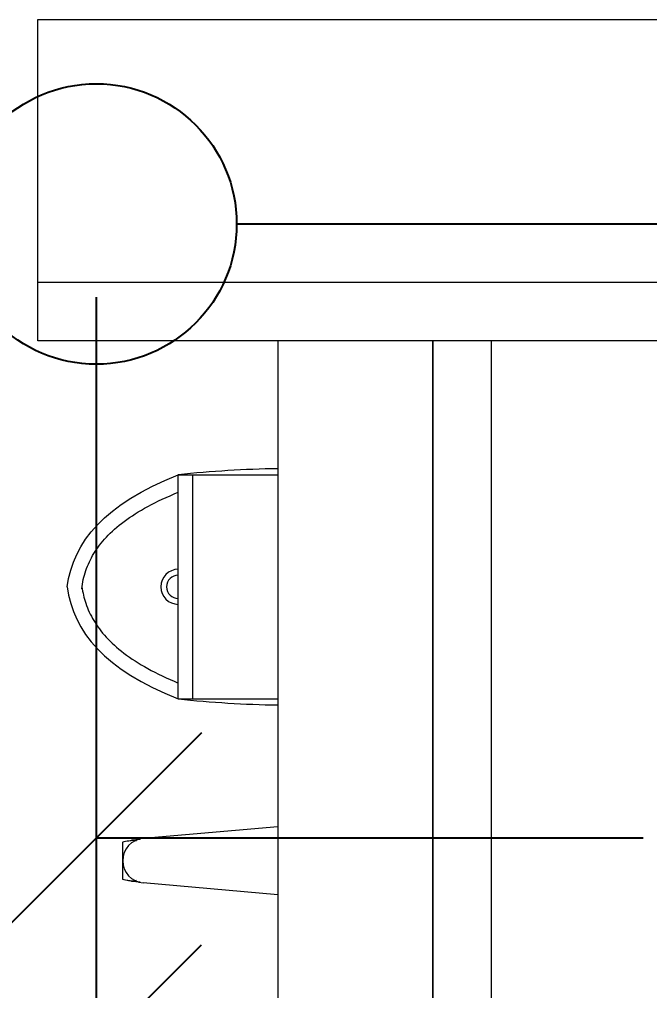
# Model space of a CAD drawing. Header units: millimetres. Extents: x -282761 to 137668, y -273845 to 94451.
# Drawn here: x -3686 to -2608, y -70762 to -69100 of the extents above; entities that cross this region are included whole.
import ezdxf

# ---------------------------------------------------------------- set-up
doc = ezdxf.new("R2010")
doc.units = ezdxf.units.MM
doc.layers.get('Defpoints').update_dxf_attribs({"color": 8})
for name, color, linetype, lineweight in [('BLK_2 - 1ST__2ND_STOREY_PLAN-archi clean_11 SEPT 2024$0$1599_DB_A_BLK2_HQ_R21- LINKVIEW_BLK2_1ST STOREY Toilet JOH$0$M-_SANIFIXR_E', 8, 'Continuous', 9), ('BLK_2 - 1ST__2ND_STOREY_PLAN-archi clean_11 SEPT 2024$0$1599_DB_A_BLK2_HQ_R21- LINKVIEW_BLK2_1ST STOREY Toilet JOH$0$S-_COLN----_E', 8, 'Continuous', 9), ('BLK_2 - 1ST__2ND_STOREY_PLAN-archi clean_11 SEPT 2024$0$_CATCHMENT_DRAIN', 8, 'Continuous', 0)]:
    doc.layers.add(name, color=color, linetype=linetype, lineweight=lineweight)
doc.layers.add('DIM', color=8, linetype='Continuous')
doc.layers.add('M-_SPRKPIEX_E-', color=1, linetype='Continuous')
doc.styles.get("Standard").update_dxf_attribs({"font": 'arial.ttf'})
doc.dimstyles.new('DIM 200', dxfattribs={"dimscale": 2000, "dimtxt": 0.18, "dimasz": 0.18, "dimexe": 0.18, "dimexo": 0.0625, "dimgap": 0.09, "dimtad": 0, "dimtih": 1, "dimtoh": 1, "dimdec": 0, "dimzin": 0, "dimdsep": 46, "dimtxsty": 'Standard', "dimblk": 'OBLIQUE', "dimcen": 0.09, "dimadec": 0, "dimazin": 0, "dimtfac": 1, "dimtdec": 0, "dimtofl": 0, "dimtmove": 0, "dimatfit": 3, "dimfxl": 1, "dimtolj": 1, "dimtzin": 0, "dimarcsym": 0})

# ---------------------------------------------------------------- blocks, each defined once
blk = doc.blocks.new('fire0101')
at = {"color": 0, "linetype": 'Continuous'}
blk.add_circle((0, 0), 100, dxfattribs=at)
blk = doc.blocks.new('_Oblique')
at = {"color": 0, "linetype": 'ByBlock', "lineweight": -2}
blk.add_line((-0.5, -0.5), (0.5, 0.5), dxfattribs=at)
blk = doc.blocks.new('*D119')
at = {"layer": 'Defpoints', "color": 0, "transparency": 16777216}
for p in [(-3554.5, -69449.8), (-6554.5, -70168.8), (-3554.5, -70863.6)]:
    blk.add_point(p, dxfattribs=at)
at = {"layer": 'DIM', "color": 0, "lineweight": -2, "transparency": 16777216}
for p, q in [((-3554.5, -69574.8), (-3554.5, -71223.6)), ((-6554.5, -70293.8), (-6554.5, -71223.6)), ((-6554.5, -70863.6), (-5771.3, -70863.6)), ((-3554.5, -70863.6), (-4337.7, -70863.6))]:
    blk.add_line(p, q, dxfattribs=at)
at = {"layer": 'DIM', "color": 0, "lineweight": -2, "transparency": 16777216, "xscale": 360, "yscale": 360, "zscale": 360, "rotation": 180}
blk.add_blockref('_Oblique', (-6554.5, -70863.6), dxfattribs=at)
at = {"layer": 'DIM', "color": 0, "lineweight": -2, "transparency": 16777216, "xscale": 360, "yscale": 360, "zscale": 360}
blk.add_blockref('_Oblique', (-3554.5, -70863.6), dxfattribs=at)
at = {"layer": 'DIM', "color": 0, "transparency": 16777216, "insert": (-5054.5, -70715.3), "char_height": 360, "attachment_point": 5}
blk.add_mtext('\\A1;3000', dxfattribs=at)
blk = doc.blocks.new('*D120')
at = {"layer": 'Defpoints', "color": 0, "transparency": 16777216}
for p in [(-3554.5, -69449.8), (-250.9, -69449.8), (-250.9, -70500.7)]:
    blk.add_point(p, dxfattribs=at)
at = {"layer": 'DIM', "color": 0, "lineweight": -2, "transparency": 16777216}
for p, q in [((-3554.5, -69574.8), (-3554.5, -70860.7)), ((-250.9, -69574.8), (-250.9, -70860.7)), ((-3554.5, -70500.7), (-2619.4, -70500.7)), ((-250.9, -70500.7), (-1186, -70500.7))]:
    blk.add_line(p, q, dxfattribs=at)
at = {"layer": 'DIM', "color": 0, "lineweight": -2, "transparency": 16777216, "xscale": 360, "yscale": 360, "zscale": 360, "rotation": 180}
blk.add_blockref('_Oblique', (-3554.5, -70500.7), dxfattribs=at)
at = {"layer": 'DIM', "color": 0, "lineweight": -2, "transparency": 16777216, "xscale": 360, "yscale": 360, "zscale": 360}
blk.add_blockref('_Oblique', (-250.9, -70500.7), dxfattribs=at)
at = {"layer": 'DIM', "color": 0, "transparency": 16777216, "insert": (-1902.7, -70500.7), "char_height": 360, "attachment_point": 5}
blk.add_mtext('\\A1;3304', dxfattribs=at)
blk = doc.blocks.new('BLK_2 - 1ST__2ND_STOREY_PLAN-archi clean_11 SEPT 2024$0$1599_DB_A_BLK2_HQ_R21- LINKVIEW_BLK2_1ST STOREY Toilet JOH$0$IDA - Urinal - Wall Hung - IDA - Urinal - Wall Hung-3223915-LINKVIEW_BLK2_1ST STOREY')
at = {"layer": 'BLK_2 - 1ST__2ND_STOREY_PLAN-archi clean_11 SEPT 2024$0$1599_DB_A_BLK2_HQ_R21- LINKVIEW_BLK2_1ST STOREY Toilet JOH$0$M-_SANIFIXR_E'}
for p, q in [((-191.8, 205), (-191.8, 35)), ((-191.8, 205), (191.8, 205)), ((191.8, 205), (191.8, 35)), ((-191.8, 180), (191.8, 180))]:
    blk.add_line(p, q, dxfattribs=at)
for centre, radius, start, end in [((0, 205), 30, 0, 180), ((0, 205), 20, 0, 180), ((1675.1, 4.4), 1877.6, 173.8664, 179.0651), ((-1675.1, 4.4), 1877.6, 0.9349, 6.1336)]:
    blk.add_arc(centre, radius, start, end, dxfattribs=at)
for points in [[(0, 395), (-77, 384.5), (-141.9, 331.1), (-191.8, 205)], [(0, 395), (77, 384.5), (141.9, 331.1), (191.8, 205)]]:
    blk.add_open_spline(points, degree=3, dxfattribs=at)
for points, knots in [([(0, 369.7), (-9.7, 368.4), (-29.5, 363.8), (-57.9, 350.9), (-86.3, 329.8), (-122.9, 289.5), (-148.7, 243.7), (-164.7, 205)], [0.0054531, 0.0054531, 0.0054531, 0.0054531, 0.0545115, 0.109023, 0.1635345, 0.218046, 0.327069, 0.327069, 0.327069, 0.327069]), ([(-3.4, 370.2), (7.4, 368.8), (28.1, 364.1), (57.2, 350.6), (85.1, 329.4), (121.1, 289.2), (146.3, 243.5), (161.9, 205)], [0, 0, 0, 0, 0.0545115, 0.109023, 0.1635345, 0.218046, 0.327069, 0.327069, 0.327069, 0.327069])]:
    blk.add_open_spline(points, degree=3, knots=knots, dxfattribs=at)
blk = doc.blocks.new('BLK_2 - 1ST__2ND_STOREY_PLAN-archi clean_11 SEPT 2024$0$1599_DB_A_BLK2_HQ_R21- LINKVIEW_BLK2_1ST STOREY Toilet JOH$0$Urinal Screen - Urinal Screen _1_-2979494-LINKVIEW_BLK2_1ST STOREY')
at = {"layer": 'BLK_2 - 1ST__2ND_STOREY_PLAN-archi clean_11 SEPT 2024$0$1599_DB_A_BLK2_HQ_R21- LINKVIEW_BLK2_1ST STOREY Toilet JOH$0$M-_SANIFIXR_E'}
for p, q in [((-32, 300), (32, 300)), ((-34.9, 284.8), (-36.2, 270.4)), ((36.2, 270.4), (34.9, 284.8)), ((-58.2, 35), (-38, 265.2)), ((58.2, 35), (38, 265.2))]:
    blk.add_line(p, q, dxfattribs=at)
blk.add_arc((0, 261.8), 38.2, 5, 175, dxfattribs=at)
for points in [[(-34.8, 285.5), (-34.5, 288.2), (-33.7, 293), (-32.7, 297.9), (-32.2, 299.6), (-32, 300)], [(32, 300), (32.2, 299.6), (32.7, 297.9), (33.7, 293), (34.5, 288.2), (34.8, 285.5)]]:
    blk.add_open_spline(points, degree=3, dxfattribs=at)
for points, knots in [([(-34.1, 276.9), (-34.1, 277), (-34.4, 278.1), (-35, 281.1), (-35, 283.8), (-34.8, 285.5)], [-0.193382, -0.193382, -0.193382, -0.193382, -0.1875, -0.125, 0, 0, 0, 0]), ([(34.8, 285.5), (35, 283.8), (35, 281.1), (34.4, 278.1), (34.1, 277), (34.1, 276.9)], [-1, -1, -1, -1, -0.875, -0.8125, -0.806618, -0.806618, -0.806618, -0.806618])]:
    blk.add_open_spline(points, degree=3, knots=knots, dxfattribs=at)
blk = doc.blocks.new('BLK_2 - 1ST__2ND_STOREY_PLAN-archi clean_11 SEPT 2024')
at = {"layer": 'BLK_2 - 1ST__2ND_STOREY_PLAN-archi clean_11 SEPT 2024$0$1599_DB_A_BLK2_HQ_R21- LINKVIEW_BLK2_1ST STOREY Toilet JOH$0$S-_COLN----_E'}
for p, q in [((-134961.4, -112377.4), (-134961.4, -112277.4)), ((-130586.4, -112277.4), (-134961.4, -112277.4)), ((-130586.4, -112377.4), (-134961.4, -112377.4))]:
    blk.add_line(p, q, dxfattribs=at)
for points in [[(-130586.4, -111827.4), (-130586.4, -112277.4), (-134961.4, -112277.4), (-134961.4, -111827.4)], [(-133286.4, -114377.4), (-133286.4, -112377.4), (-134186.4, -112377.4), (-134186.4, -114377.4)]]:
    blk.add_lwpolyline(points, close=True, dxfattribs=at)
for points in [[(-134551.4, -112376.6), (-134551.4, -114226.6)], [(-134286.4, -112377.4), (-134286.4, -114227.4)], [(-134186.4, -112377.4), (-134186.4, -114377.4), (-134286.4, -114377.4), (-134286.4, -112377.4)]]:
    blk.add_lwpolyline(points, dxfattribs=at)
at = {"layer": 'BLK_2 - 1ST__2ND_STOREY_PLAN-archi clean_11 SEPT 2024$0$1599_DB_A_BLK2_HQ_R21- LINKVIEW_BLK2_1ST STOREY Toilet JOH$0$S-_COLN----_E', "rotation": 90}
for name, p in [('BLK_2 - 1ST__2ND_STOREY_PLAN-archi clean_11 SEPT 2024$0$1599_DB_A_BLK2_HQ_R21- LINKVIEW_BLK2_1ST STOREY Toilet JOH$0$IDA - Urinal - Wall Hung - IDA - Urinal - Wall Hung-3223915-LINKVIEW_BLK2_1ST STOREY', (-134516.4, -112798.6)), ('BLK_2 - 1ST__2ND_STOREY_PLAN-archi clean_11 SEPT 2024$0$1599_DB_A_BLK2_HQ_R21- LINKVIEW_BLK2_1ST STOREY Toilet JOH$0$Urinal Screen - Urinal Screen _1_-2979494-LINKVIEW_BLK2_1ST STOREY', (-134516.4, -113267.4))]:
    blk.add_blockref(name, p, dxfattribs=at)

msp = doc.modelspace()

# ---------------------------------------------------------------- linework, layer by layer
at = {"layer": 'M-_SPRKPIEX_E-'}
msp.add_line((-3314.5, -69449.8), (-490.9, -69449.8), dxfattribs=at)

# ---------------------------------------------------------------- block references
at = {"layer": 'BLK_2 - 1ST__2ND_STOREY_PLAN-archi clean_11 SEPT 2024$0$_CATCHMENT_DRAIN'}
msp.add_blockref('BLK_2 - 1ST__2ND_STOREY_PLAN-archi clean_11 SEPT 2024', (131307.1, 42727.7), dxfattribs=at)
at = {"layer": 'M-_SPRKPIEX_E-', "xscale": 2.4, "yscale": 2.4, "zscale": 2.4, "rotation": 258.865011862231}
msp.add_blockref('fire0101', (-3554.5, -69449.8), dxfattribs=at)

# ---------------------------------------------------------------- dimensions: what is measured, and where the dimension line sits
at = {"layer": 'DIM'}
dim = msp.add_linear_dim(base=(-3554.5, -70863.6), p1=(-6554.5, -70168.8), p2=(-3554.5, -69449.8), dimstyle='DIM 200', override={"dimtmove": 1}, dxfattribs=at)
dim.commit()
dim.dimension.update_dxf_attribs({"geometry": '*D119', "text_midpoint": (-5054.5, -70715.3), "dimtype": 160})
dim = msp.add_linear_dim(base=(-250.9, -70500.7), p1=(-3554.5, -69449.8), p2=(-250.9, -69449.8), dimstyle='DIM 200', override={"dimtmove": 1}, dxfattribs=at)
dim.commit()
dim.dimension.update_dxf_attribs({"geometry": '*D120', "text_midpoint": (-1902.7, -70500.7)})

doc.saveas('drawing.dxf')
